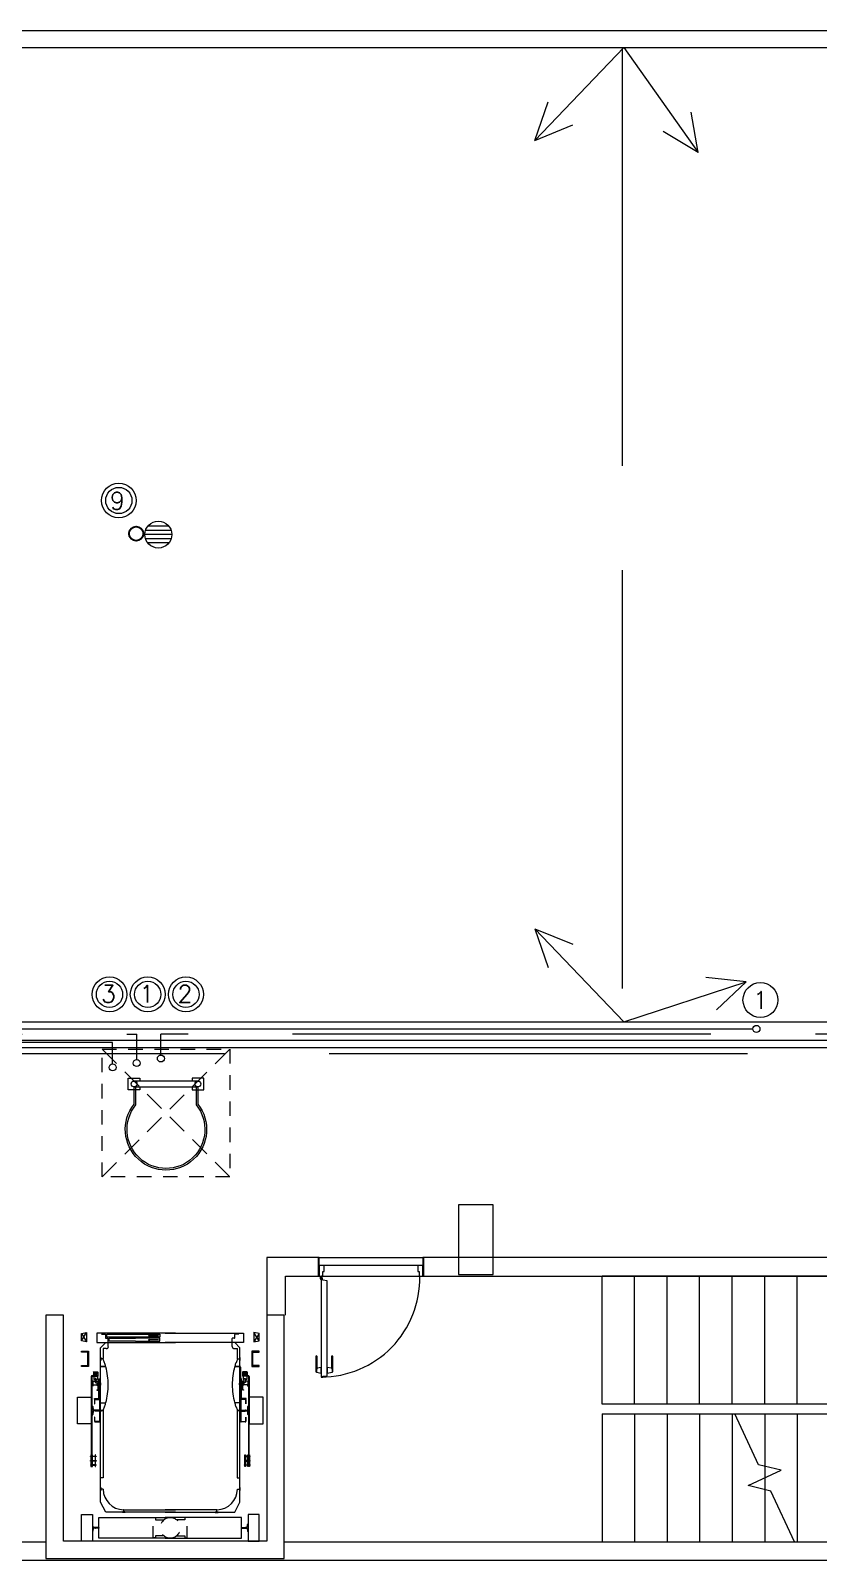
# Model space of a CAD drawing. Header units: millimetres. Extents: x 539 to 842, y -453 to -96.
# Drawn here: x 751.67 to 758.46, y -207.97 to -194.8 of the extents above; entities that cross this region are included whole.
import ezdxf
from ezdxf.enums import TextEntityAlignment as Align

# ---------------------------------------------------------------- set-up
doc = ezdxf.new("R2010")
doc.units = ezdxf.units.MM
doc.header["$LTSCALE"] = 0.1
for name, pattern in [('ACAD_ISO02W100', [15, 12, -3]), ('CENTER', [2.25, 1, -0.1, 0.05, -0.1, 1]), ('CONTINUA', [0]), ('DASHED', [0.7, 0.5, -0.2]), ('HIDDEN', [0.375, 0.25, -0.125]), ('HIDDEN2', [0.1875, 0.125, -0.0625]), ('Overhead', [0.003969, 0.002381, -0.001587])]:
    doc.linetypes.add(name, pattern=pattern)
doc.layers.get('0').update_dxf_attribs({"lineweight": 5})
for name, color, linetype, lineweight in [('00-Agua Caliente', 1, 'Continuous', 20), ('00-Agua Fria', 5, 'ACAD_ISO02W100', 20), ('00-Texto AF', 7, 'Continuous', 18)]:
    doc.layers.add(name, color=color, linetype=linetype, lineweight=lineweight)
doc.layers.add('00-Pluvial', color=40, linetype='Continuous')
doc.layers.add('Textos', color=7, linetype='Continuous')
doc.styles.add('Romans', font='romans.shx')

# ---------------------------------------------------------------- blocks, each defined once
blk = doc.blocks.new('2-SM F')
at = {"color": 8, "lineweight": 18}
for p, q in [((744.734, -194.804), (760.799, -194.804)), ((744.723, -194.948), (760.81, -194.948)), ((745.435, -203.335), (760.097, -203.335)), ((745.591, -203.491), (759.941, -203.491)), ((755.657, -204.909), (755.357, -204.909)), ((755.357, -204.909), (755.357, -205.509)), ((755.657, -205.362), (755.657, -204.909)), ((754.15, -205.362), (753.707, -205.362)), ((753.707, -205.362), (753.707, -205.858)), ((754.15, -205.362), (754.15, -205.524)), ((754.16, -205.362), (754.15, -205.362)), ((754.16, -205.362), (755.05, -205.362)), ((754.16, -205.432), (754.16, -205.362)), ((755.06, -205.362), (755.05, -205.362)), ((755.05, -205.362), (755.05, -205.432)), ((755.357, -205.362), (755.06, -205.362)), ((755.06, -205.524), (755.06, -205.362)), ((759.941, -205.362), (755.357, -205.362)), ((755.657, -205.363), (755.657, -205.362)), ((755.657, -205.364), (755.657, -205.363)), ((755.657, -205.379), (755.657, -205.364)), ((755.657, -205.509), (755.657, -205.379)), ((754.202, -205.432), (754.16, -205.432)), ((754.16, -205.432), (754.16, -205.524)), ((754.19, -205.524), (754.19, -205.483)), ((754.19, -205.483), (754.202, -205.483)), ((754.202, -205.483), (754.202, -205.432)), ((755.008, -205.432), (754.202, -205.432)), ((755.05, -205.432), (755.008, -205.432)), ((755.008, -205.432), (755.008, -205.483)), ((755.008, -205.483), (755.02, -205.483)), ((755.02, -205.483), (755.02, -205.524)), ((755.05, -205.524), (755.05, -205.432)), ((755.357, -205.509), (755.42, -205.509)), ((755.42, -205.509), (755.657, -205.509)), ((753.869, -205.524), (754.15, -205.524)), ((753.869, -205.858), (753.869, -205.524)), ((754.15, -205.524), (754.16, -205.524)), ((754.16, -205.524), (754.19, -205.524)), ((754.178, -205.524), (754.168, -205.536)), ((754.175, -205.533), (754.182, -205.524)), ((754.19, -205.551), (754.177, -205.551)), ((754.177, -205.551), (754.177, -206.392)), ((754.182, -205.524), (754.178, -205.524)), ((754.187, -205.541), (754.179, -205.535)), ((754.182, -205.541), (754.185, -205.544)), ((754.185, -205.544), (754.185, -205.551)), ((754.185, -205.551), (754.188, -205.551)), ((754.188, -205.551), (754.188, -205.544)), ((754.19, -205.524), (755.02, -205.524)), ((754.19, -205.559), (754.19, -205.551)), ((754.228, -205.562), (754.19, -205.559)), ((754.228, -206.382), (754.228, -205.562)), ((755.02, -205.524), (755.05, -205.524)), ((755.05, -205.524), (755.06, -205.524)), ((755.06, -205.524), (755.357, -205.524)), ((755.357, -205.524), (759.941, -205.524)), ((756.594, -206.624), (756.594, -205.524)), ((756.594, -206.624), (756.594, -205.524)), ((759.941, -205.524), (756.594, -205.524)), ((756.874, -206.624), (756.874, -205.524)), ((756.874, -206.624), (756.874, -205.524)), ((756.874, -206.624), (756.874, -205.524)), ((757.154, -206.624), (757.154, -205.524)), ((757.154, -206.624), (757.154, -205.524)), ((757.154, -206.624), (757.154, -205.524)), ((757.434, -206.624), (757.434, -205.524)), ((757.434, -206.624), (757.434, -205.524)), ((757.434, -206.624), (757.434, -205.524)), ((757.714, -206.624), (757.714, -205.524)), ((757.714, -206.624), (757.714, -205.524)), ((757.714, -206.624), (757.714, -205.524)), ((757.994, -206.624), (757.994, -205.524)), ((757.994, -206.624), (757.994, -205.524)), ((757.994, -206.624), (757.994, -205.524)), ((758.274, -206.624), (758.274, -205.524)), ((758.274, -206.624), (758.274, -205.524)), ((758.274, -206.624), (758.274, -205.524)), ((751.957, -205.858), (751.807, -205.858)), ((751.807, -205.858), (751.807, -207.812)), ((751.957, -207.804), (751.957, -205.858)), ((753.857, -205.858), (753.707, -205.858)), ((753.707, -205.858), (753.707, -207.804)), ((753.857, -207.954), (753.857, -205.858)), ((752.112, -206.018), (752.157, -206.009)), ((752.112, -206.08), (752.112, -206.018)), ((752.157, -206.009), (752.157, -206.089)), ((752.286, -206.022), (752.318, -206.022)), ((752.321, -206.056), (752.321, -206.025)), ((753.432, -206.056), (753.432, -206.025)), ((753.468, -206.022), (753.435, -206.022)), ((753.597, -206.009), (753.597, -206.089)), ((753.641, -206.018), (753.597, -206.009)), ((753.641, -206.08), (753.641, -206.018)), ((752.157, -206.089), (752.112, -206.08)), ((752.112, -206.169), (752.174, -206.169)), ((752.112, -206.178), (752.112, -206.169)), ((752.174, -206.169), (752.174, -206.302)), ((752.299, -206.149), (752.299, -206.233)), ((752.322, -206.058), (752.341, -206.058)), ((752.343, -206.129), (752.343, -206.06)), ((753.41, -206.129), (753.41, -206.06)), ((753.431, -206.058), (753.413, -206.058)), ((753.454, -206.149), (753.454, -206.233)), ((753.641, -206.169), (753.579, -206.169)), ((753.579, -206.169), (753.579, -206.302)), ((753.597, -206.089), (753.641, -206.08)), ((753.641, -206.178), (753.641, -206.169)), ((752.166, -206.178), (752.112, -206.178)), ((752.112, -206.302), (752.112, -206.293)), ((752.112, -206.293), (752.166, -206.293)), ((752.174, -206.302), (752.112, -206.302)), ((752.166, -206.293), (752.166, -206.178)), ((752.272, -206.302), (752.318, -206.302)), ((752.272, -206.305), (752.272, -206.611)), ((752.294, -206.302), (752.275, -206.302)), ((752.277, -206.233), (752.277, -206.225)), ((752.277, -206.238), (752.277, -206.246)), ((752.277, -206.238), (752.277, -206.246)), ((752.297, -206.236), (752.279, -206.236)), ((752.296, -206.236), (752.279, -206.236)), ((752.32, -206.302), (752.296, -206.302)), ((753.434, -206.302), (753.457, -206.302)), ((753.481, -206.302), (753.435, -206.302)), ((753.456, -206.236), (753.474, -206.236)), ((753.457, -206.236), (753.474, -206.236)), ((753.459, -206.302), (753.478, -206.302)), ((753.477, -206.233), (753.477, -206.225)), ((753.477, -206.238), (753.477, -206.246)), ((753.477, -206.238), (753.477, -206.246)), ((753.481, -206.305), (753.481, -206.611)), ((753.579, -206.302), (753.641, -206.302)), ((753.588, -206.293), (753.588, -206.178)), ((753.588, -206.178), (753.641, -206.178)), ((753.641, -206.293), (753.588, -206.293)), ((753.641, -206.302), (753.641, -206.293)), ((754.129, -206.215), (754.129, -206.341)), ((754.135, -206.209), (754.135, -206.349)), ((754.141, -206.316), (754.141, -206.215)), ((754.264, -206.215), (754.264, -206.316)), ((754.27, -206.209), (754.27, -206.349)), ((754.276, -206.341), (754.276, -206.215)), ((754.141, -206.316), (754.135, -206.323)), ((754.135, -206.349), (754.177, -206.358)), ((754.177, -206.308), (754.141, -206.316)), ((754.177, -206.358), (754.177, -206.308)), ((754.177, -206.392), (754.19, -206.392)), ((754.19, -206.384), (754.228, -206.382)), ((754.19, -206.392), (754.19, -206.384)), ((754.228, -206.308), (754.228, -206.358)), ((754.264, -206.316), (754.228, -206.308)), ((754.228, -206.358), (754.27, -206.349)), ((754.264, -206.316), (754.27, -206.323)), ((752.198, -207.16), (752.198, -206.573)), ((752.198, -206.573), (752.203, -206.573)), ((752.203, -206.573), (752.203, -207.16)), ((752.203, -206.717), (752.203, -206.643)), ((752.203, -206.643), (752.207, -206.643)), ((752.21, -206.646), (752.213, -206.674)), ((752.213, -206.686), (752.21, -206.714)), ((752.23, -206.677), (752.215, -206.677)), ((752.23, -206.683), (752.215, -206.683)), ((752.225, -206.587), (752.225, -206.622)), ((752.225, -206.622), (752.228, -206.622)), ((752.228, -206.622), (752.228, -206.587)), ((752.266, -206.582), (752.23, -206.582)), ((752.23, -206.585), (752.266, -206.585)), ((752.23, -206.677), (752.232, -206.676)), ((752.23, -206.677), (752.232, -206.676)), ((752.23, -206.683), (752.232, -206.684)), ((752.23, -206.683), (752.232, -206.684)), ((752.262, -206.676), (752.232, -206.676)), ((752.262, -206.684), (752.232, -206.684)), ((752.263, -206.677), (752.262, -206.676)), ((752.263, -206.683), (752.262, -206.684)), ((752.263, -206.677), (752.263, -206.683)), ((752.269, -206.587), (752.269, -206.772)), ((752.271, -206.772), (752.271, -206.587)), ((752.272, -206.613), (752.318, -206.613)), ((752.275, -206.613), (752.294, -206.613)), ((752.277, -206.677), (752.277, -206.669)), ((752.277, -206.683), (752.277, -206.691)), ((752.297, -206.68), (752.279, -206.68)), ((752.296, -206.613), (752.32, -206.613)), ((753.457, -206.613), (753.434, -206.613)), ((753.481, -206.613), (753.435, -206.613)), ((753.456, -206.68), (753.474, -206.68)), ((753.478, -206.613), (753.459, -206.613)), ((753.477, -206.677), (753.477, -206.669)), ((753.477, -206.683), (753.477, -206.691)), ((753.482, -206.772), (753.482, -206.587)), ((753.485, -206.587), (753.485, -206.772)), ((753.487, -206.582), (753.523, -206.582)), ((753.523, -206.585), (753.487, -206.585)), ((753.49, -206.677), (753.491, -206.676)), ((753.49, -206.677), (753.49, -206.683)), ((753.49, -206.683), (753.491, -206.684)), ((753.491, -206.676), (753.521, -206.676)), ((753.491, -206.684), (753.521, -206.684)), ((753.524, -206.677), (753.521, -206.676)), ((753.524, -206.677), (753.521, -206.676)), ((753.524, -206.683), (753.521, -206.684)), ((753.524, -206.683), (753.521, -206.684)), ((753.524, -206.677), (753.538, -206.677)), ((753.524, -206.683), (753.538, -206.683)), ((753.526, -206.622), (753.526, -206.587)), ((753.528, -206.622), (753.526, -206.622)), ((753.528, -206.587), (753.528, -206.622)), ((753.543, -206.646), (753.541, -206.674)), ((753.541, -206.686), (753.543, -206.714)), ((753.551, -206.643), (753.546, -206.643)), ((753.555, -206.573), (753.551, -206.573)), ((753.551, -206.573), (753.551, -207.16)), ((753.551, -206.717), (753.551, -206.643)), ((753.555, -207.16), (753.555, -206.573)), ((756.874, -206.624), (756.594, -206.624)), ((758.834, -206.624), (756.594, -206.624)), ((757.154, -206.624), (756.874, -206.624)), ((757.434, -206.624), (757.154, -206.624)), ((757.714, -206.624), (757.434, -206.624)), ((757.994, -206.624), (757.714, -206.624)), ((758.274, -206.624), (757.994, -206.624)), ((758.554, -206.624), (758.274, -206.624)), ((752.203, -206.717), (752.207, -206.717)), ((752.228, -206.738), (752.225, -206.738)), ((752.225, -206.738), (752.225, -206.772)), ((752.228, -206.772), (752.228, -206.738)), ((752.266, -206.775), (752.23, -206.775)), ((752.23, -206.778), (752.266, -206.778)), ((753.487, -206.775), (753.523, -206.775)), ((753.523, -206.778), (753.487, -206.778)), ((753.526, -206.738), (753.528, -206.738)), ((753.526, -206.772), (753.526, -206.738)), ((753.528, -206.738), (753.528, -206.772)), ((753.551, -206.717), (753.546, -206.717)), ((756.594, -206.709), (756.594, -207.809)), ((756.594, -206.709), (756.874, -206.709)), ((756.874, -206.709), (757.154, -206.709)), ((756.874, -206.709), (756.874, -207.809)), ((757.154, -206.709), (757.434, -206.709)), ((757.154, -206.709), (757.154, -207.809)), ((757.434, -206.709), (757.714, -206.709)), ((757.434, -206.709), (757.434, -207.809)), ((757.714, -206.709), (757.738, -206.709)), ((757.714, -206.709), (757.714, -207.809)), ((757.738, -206.709), (757.994, -206.709)), ((757.738, -206.709), (758.834, -206.709)), ((757.994, -206.709), (758.274, -206.709)), ((757.994, -206.709), (757.994, -207.159)), ((757.994, -206.709), (757.994, -207.159)), ((757.994, -206.709), (757.994, -207.159)), ((758.274, -206.709), (758.554, -206.709)), ((758.274, -206.709), (758.274, -207.809)), ((758.274, -206.709), (758.274, -207.809)), ((758.274, -206.709), (758.274, -207.809)), ((752.189, -207.075), (752.189, -207.071)), ((752.189, -207.071), (752.194, -207.071)), ((752.194, -207.075), (752.189, -207.075)), ((752.198, -207.062), (752.194, -207.062)), ((752.194, -207.062), (752.194, -207.16)), ((752.198, -207.071), (752.203, -207.071)), ((752.203, -207.075), (752.198, -207.075)), ((752.207, -207.062), (752.203, -207.062)), ((752.207, -207.16), (752.207, -207.062)), ((752.207, -207.071), (752.229, -207.071)), ((752.229, -207.075), (752.207, -207.075)), ((752.234, -207.062), (752.229, -207.062)), ((752.229, -207.062), (752.229, -207.16)), ((752.234, -207.16), (752.234, -207.062)), ((752.234, -207.071), (752.238, -207.071)), ((752.238, -207.075), (752.234, -207.075)), ((752.238, -207.071), (752.238, -207.075)), ((753.519, -207.071), (753.515, -207.071)), ((753.515, -207.071), (753.515, -207.075)), ((753.515, -207.075), (753.519, -207.075)), ((753.519, -207.062), (753.524, -207.062)), ((753.519, -207.16), (753.519, -207.062)), ((753.524, -207.062), (753.524, -207.16)), ((753.546, -207.071), (753.524, -207.071)), ((753.524, -207.075), (753.546, -207.075)), ((753.546, -207.16), (753.546, -207.062)), ((753.546, -207.062), (753.551, -207.062)), ((753.555, -207.071), (753.551, -207.071)), ((753.551, -207.075), (753.555, -207.075)), ((753.555, -207.062), (753.559, -207.062)), ((753.559, -207.062), (753.559, -207.16)), ((753.564, -207.071), (753.559, -207.071)), ((753.559, -207.075), (753.564, -207.075)), ((753.564, -207.075), (753.564, -207.071)), ((752.189, -207.115), (752.189, -207.111)), ((752.189, -207.111), (752.194, -207.111)), ((752.194, -207.115), (752.189, -207.115)), ((752.194, -207.147), (752.189, -207.147)), ((752.189, -207.147), (752.189, -207.151)), ((752.189, -207.151), (752.194, -207.151)), ((752.194, -207.16), (752.198, -207.16)), ((752.198, -207.111), (752.203, -207.111)), ((752.203, -207.115), (752.198, -207.115)), ((752.203, -207.147), (752.198, -207.147)), ((752.198, -207.151), (752.203, -207.151)), ((752.203, -207.16), (752.207, -207.16)), ((752.207, -207.111), (752.229, -207.111)), ((752.229, -207.115), (752.207, -207.115)), ((752.229, -207.147), (752.207, -207.147)), ((752.207, -207.151), (752.229, -207.151)), ((752.229, -207.16), (752.234, -207.16)), ((752.234, -207.111), (752.238, -207.111)), ((752.238, -207.115), (752.234, -207.115)), ((752.238, -207.147), (752.234, -207.147)), ((752.234, -207.151), (752.238, -207.151)), ((752.238, -207.111), (752.238, -207.115)), ((752.238, -207.151), (752.238, -207.147)), ((753.519, -207.111), (753.515, -207.111)), ((753.515, -207.111), (753.515, -207.115)), ((753.515, -207.115), (753.519, -207.115)), ((753.515, -207.151), (753.515, -207.147)), ((753.515, -207.147), (753.519, -207.147)), ((753.519, -207.151), (753.515, -207.151)), ((753.524, -207.16), (753.519, -207.16)), ((753.546, -207.111), (753.524, -207.111)), ((753.524, -207.115), (753.546, -207.115)), ((753.524, -207.147), (753.546, -207.147)), ((753.546, -207.151), (753.524, -207.151)), ((753.551, -207.16), (753.546, -207.16)), ((753.555, -207.111), (753.551, -207.111)), ((753.551, -207.115), (753.555, -207.115)), ((753.551, -207.147), (753.555, -207.147)), ((753.555, -207.151), (753.551, -207.151)), ((753.559, -207.16), (753.555, -207.16)), ((753.564, -207.111), (753.559, -207.111)), ((753.559, -207.115), (753.564, -207.115)), ((753.559, -207.147), (753.564, -207.147)), ((753.564, -207.151), (753.559, -207.151)), ((753.564, -207.115), (753.564, -207.111)), ((753.564, -207.147), (753.564, -207.151)), ((757.994, -207.159), (757.994, -207.259)), ((752.277, -207.353), (752.277, -207.345)), ((752.277, -207.358), (752.277, -207.366)), ((752.296, -207.355), (752.279, -207.355)), ((752.279, -207.355), (752.279, -207.355)), ((753.457, -207.355), (753.474, -207.355)), ((753.474, -207.355), (753.474, -207.355)), ((753.477, -207.353), (753.477, -207.345)), ((753.477, -207.358), (753.477, -207.366)), ((757.994, -207.259), (757.994, -207.36)), ((757.994, -207.259), (757.994, -207.36)), ((757.994, -207.259), (757.994, -207.36)), ((757.994, -207.36), (757.994, -207.809)), ((752.466, -207.555), (752.474, -207.555)), ((752.477, -207.553), (752.477, -207.536)), ((752.487, -207.555), (752.479, -207.555)), ((753.266, -207.555), (753.274, -207.555)), ((753.277, -207.553), (753.277, -207.536)), ((753.287, -207.555), (753.279, -207.555)), ((752.206, -207.658), (752.206, -207.72)), ((752.208, -207.658), (752.206, -207.658)), ((752.208, -207.72), (752.206, -207.72)), ((752.214, -207.683), (752.211, -207.66)), ((752.214, -207.695), (752.211, -207.717)), ((752.23, -207.685), (752.216, -207.685)), ((752.23, -207.692), (752.216, -207.692)), ((752.23, -207.685), (752.232, -207.685)), ((752.23, -207.692), (752.232, -207.693)), ((752.262, -207.685), (752.232, -207.685)), ((752.262, -207.693), (752.232, -207.693)), ((752.263, -207.686), (752.262, -207.685)), ((752.263, -207.692), (752.262, -207.693)), ((752.263, -207.686), (752.263, -207.692)), ((753.49, -207.686), (753.491, -207.685)), ((753.49, -207.686), (753.49, -207.692)), ((753.49, -207.692), (753.491, -207.693)), ((753.491, -207.685), (753.521, -207.685)), ((753.491, -207.693), (753.521, -207.693)), ((753.524, -207.685), (753.521, -207.685)), ((753.524, -207.692), (753.521, -207.693)), ((753.524, -207.685), (753.537, -207.685)), ((753.524, -207.692), (753.537, -207.692)), ((753.54, -207.683), (753.542, -207.66)), ((753.54, -207.695), (753.542, -207.717)), ((753.545, -207.658), (753.548, -207.658)), ((753.545, -207.72), (753.548, -207.72)), ((753.548, -207.658), (753.548, -207.72)), ((751.807, -207.813), (747.019, -207.813)), ((751.807, -207.812), (751.807, -207.813)), ((751.807, -207.813), (751.807, -207.814)), ((751.807, -207.814), (751.807, -207.829)), ((751.807, -207.829), (751.807, -207.954)), ((753.707, -207.804), (751.957, -207.804)), ((759.941, -207.813), (753.857, -207.813)), ((760.097, -207.969), (746.863, -207.969)), ((751.807, -207.954), (753.857, -207.954))]:
    blk.add_line(p, q, dxfattribs=at)
at = {"color": 8, "linetype": 'HIDDEN', "lineweight": 18, "ltscale": 7}
for p, q in [((752.29, -203.569, 0.307), (753.39, -204.669)), ((752.29, -204.669), (753.39, -203.569, 0.307))]:
    blk.add_line(p, q, dxfattribs=at)
at = {"color": 8, "linetype": 'Overhead', "lineweight": 18}
for p, q in [((756.874, -206.624), (756.874, -205.524)), ((757.154, -206.624), (757.154, -205.524)), ((757.434, -206.624), (757.434, -205.524)), ((757.714, -206.624), (757.714, -205.524)), ((757.994, -206.624), (757.994, -205.524)), ((758.274, -206.624), (758.274, -205.524)), ((756.594, -206.709), (756.594, -207.809)), ((756.874, -206.709), (756.874, -207.809)), ((757.154, -206.709), (757.154, -207.809)), ((757.434, -206.709), (757.434, -207.809)), ((757.714, -206.709), (757.714, -207.809)), ((757.994, -206.709), (757.994, -207.159)), ((758.274, -206.709), (758.274, -207.809)), ((757.994, -207.159), (757.994, -207.259)), ((757.994, -207.259), (757.994, -207.36)), ((757.994, -207.36), (757.994, -207.809))]:
    blk.add_line(p, q, dxfattribs=at)
at = {"color": 8, "linetype": 'HIDDEN', "lineweight": 18}
for p, q in [((752.112, -206.08), (752.157, -206.009)), ((752.112, -206.018), (752.157, -206.089)), ((753.641, -206.08), (753.597, -206.009)), ((753.641, -206.018), (753.597, -206.089))]:
    blk.add_line(p, q, dxfattribs=at)
at = {"color": 8, "linetype": 'Continuous', "lineweight": 18}
for p, q in [((752.921, -206.013), (752.246, -206.013)), ((752.246, -206.013), (752.246, -206.093)), ((752.33, -206.022), (752.788, -206.022)), ((752.33, -206.049), (752.33, -206.022)), ((752.69, -206.036), (752.698, -206.029)), ((752.777, -206.036), (752.69, -206.036)), ((752.69, -206.036), (752.699, -206.042)), ((752.788, -206.022), (752.788, -206.049)), ((752.832, -206.013), (753.508, -206.013)), ((753.508, -206.013), (753.508, -206.093)), ((752.246, -206.093), (752.921, -206.093)), ((752.277, -206.141), (752.321, -206.093)), ((752.277, -207.467), (752.277, -206.141)), ((752.326, -206.147), (752.302, -206.147)), ((752.321, -206.093), (752.921, -206.093)), ((752.788, -206.049), (752.33, -206.049)), ((752.351, -206.084), (752.351, -206.058)), ((752.351, -206.058), (752.579, -206.058)), ((752.579, -206.084), (752.351, -206.084)), ((752.788, -206.058), (752.579, -206.058)), ((752.579, -206.084), (752.788, -206.084)), ((752.69, -206.072), (752.698, -206.066)), ((752.777, -206.072), (752.69, -206.072)), ((752.69, -206.072), (752.699, -206.079)), ((752.788, -206.084), (752.788, -206.058)), ((753.432, -206.093), (752.832, -206.093)), ((753.508, -206.093), (752.832, -206.093)), ((753.428, -206.147), (753.452, -206.147)), ((753.477, -206.14), (753.432, -206.093)), ((753.477, -207.467), (753.477, -206.14)), ((752.197, -206.388), (752.197, -206.759)), ((752.203, -206.388), (752.203, -206.759)), ((752.208, -206.377), (752.254, -206.377)), ((752.208, -206.383), (752.254, -206.383)), ((752.21, -206.43), (752.21, -206.469)), ((752.212, -206.427), (752.229, -206.427)), ((752.215, -206.349), (752.215, -206.375)), ((752.215, -206.362), (752.216, -206.362)), ((752.216, -206.349), (752.216, -206.375)), ((752.216, -206.374), (752.217, -206.376)), ((752.217, -206.347), (752.252, -206.347)), ((752.217, -206.348), (752.252, -206.348)), ((752.217, -206.376), (752.252, -206.376)), ((752.217, -206.376), (752.252, -206.376)), ((752.219, -206.383), (752.219, -206.412)), ((752.219, -206.412), (752.229, -206.412)), ((752.224, -206.358), (752.228, -206.358)), ((752.224, -206.358), (752.224, -206.366)), ((752.224, -206.366), (752.228, -206.366)), ((752.228, -206.356), (752.228, -206.358)), ((752.228, -206.356), (752.241, -206.356)), ((752.228, -206.366), (752.228, -206.368)), ((752.228, -206.368), (752.241, -206.368)), ((752.229, -206.405), (752.229, -206.439)), ((752.24, -206.405), (752.229, -206.405)), ((752.24, -206.439), (752.24, -206.405)), ((752.24, -206.412), (752.25, -206.412)), ((752.24, -206.427), (752.252, -206.427)), ((752.241, -206.356), (752.241, -206.358)), ((752.241, -206.358), (752.245, -206.358)), ((752.241, -206.366), (752.241, -206.368)), ((752.241, -206.366), (752.245, -206.366)), ((752.245, -206.358), (752.245, -206.366)), ((752.25, -206.383), (752.25, -206.412)), ((752.253, -206.374), (752.252, -206.376)), ((752.253, -206.349), (752.253, -206.375)), ((752.253, -206.362), (752.254, -206.362)), ((752.254, -206.349), (752.254, -206.375)), ((752.254, -206.377), (752.254, -206.383)), ((752.254, -206.429), (752.254, -206.5)), ((752.254, -206.429), (752.263, -206.429)), ((752.263, -206.571), (752.263, -206.406)), ((752.263, -206.406), (752.268, -206.406)), ((752.268, -206.406), (752.268, -206.571)), ((753.49, -206.406), (753.485, -206.406)), ((753.485, -206.406), (753.485, -206.571)), ((753.49, -206.571), (753.49, -206.406)), ((753.499, -206.429), (753.49, -206.429)), ((753.499, -206.349), (753.499, -206.375)), ((753.5, -206.362), (753.499, -206.362)), ((753.545, -206.377), (753.499, -206.377)), ((753.499, -206.377), (753.499, -206.383)), ((753.545, -206.383), (753.499, -206.383)), ((753.499, -206.429), (753.499, -206.5)), ((753.5, -206.349), (753.5, -206.375)), ((753.5, -206.374), (753.502, -206.376)), ((753.536, -206.347), (753.502, -206.347)), ((753.536, -206.348), (753.502, -206.348)), ((753.536, -206.376), (753.502, -206.376)), ((753.536, -206.376), (753.502, -206.376)), ((753.513, -206.427), (753.502, -206.427)), ((753.503, -206.383), (753.503, -206.412)), ((753.513, -206.412), (753.503, -206.412)), ((753.509, -206.358), (753.509, -206.366)), ((753.513, -206.358), (753.509, -206.358)), ((753.513, -206.366), (753.509, -206.366)), ((753.513, -206.356), (753.513, -206.358)), ((753.525, -206.356), (753.513, -206.356)), ((753.513, -206.366), (753.513, -206.368)), ((753.525, -206.368), (753.513, -206.368)), ((753.513, -206.439), (753.513, -206.405)), ((753.513, -206.405), (753.525, -206.405)), ((753.525, -206.356), (753.525, -206.358)), ((753.529, -206.358), (753.525, -206.358)), ((753.525, -206.366), (753.525, -206.368)), ((753.529, -206.366), (753.525, -206.366)), ((753.525, -206.405), (753.525, -206.439)), ((753.535, -206.412), (753.525, -206.412)), ((753.541, -206.427), (753.525, -206.427)), ((753.529, -206.358), (753.529, -206.366)), ((753.535, -206.383), (753.535, -206.412)), ((753.538, -206.374), (753.536, -206.376)), ((753.538, -206.349), (753.538, -206.375)), ((753.539, -206.362), (753.538, -206.362)), ((753.539, -206.349), (753.539, -206.375)), ((753.544, -206.43), (753.544, -206.469)), ((753.551, -206.388), (753.551, -206.759)), ((753.556, -206.388), (753.556, -206.759)), ((752.077, -206.795), (752.077, -206.564)), ((752.077, -206.564), (752.197, -206.564)), ((752.197, -206.564), (752.197, -206.795)), ((752.21, -206.469), (752.211, -206.469)), ((752.211, -206.461), (752.211, -206.469)), ((752.212, -206.458), (752.252, -206.458)), ((752.212, -206.459), (752.252, -206.459)), ((752.229, -206.439), (752.24, -206.439)), ((752.244, -206.459), (752.244, -206.462)), ((752.244, -206.462), (752.251, -206.462)), ((752.245, -206.501), (752.252, -206.501)), ((752.245, -206.501), (752.245, -206.503)), ((752.245, -206.503), (752.252, -206.503)), ((752.251, -206.459), (752.251, -206.463)), ((752.251, -206.463), (752.253, -206.463)), ((752.253, -206.461), (752.253, -206.5)), ((752.254, -206.475), (752.263, -206.475)), ((752.268, -206.443), (752.271, -206.443)), ((752.268, -206.461), (752.271, -206.461)), ((752.271, -206.442), (752.279, -206.442)), ((752.271, -206.461), (752.271, -206.443)), ((752.271, -206.447), (752.279, -206.447)), ((752.271, -206.457), (752.279, -206.457)), ((752.271, -206.462), (752.279, -206.462)), ((752.28, -206.459), (752.28, -206.444)), ((753.482, -206.442), (753.474, -206.442)), ((753.474, -206.459), (753.474, -206.444)), ((753.482, -206.457), (753.474, -206.457)), ((753.482, -206.462), (753.474, -206.462)), ((753.482, -206.447), (753.475, -206.447)), ((753.485, -206.443), (753.483, -206.443)), ((753.483, -206.461), (753.483, -206.443)), ((753.485, -206.461), (753.483, -206.461)), ((753.499, -206.475), (753.49, -206.475)), ((753.5, -206.461), (753.5, -206.5)), ((753.503, -206.463), (753.5, -206.463)), ((753.541, -206.458), (753.502, -206.458)), ((753.541, -206.459), (753.502, -206.459)), ((753.508, -206.501), (753.502, -206.501)), ((753.508, -206.503), (753.502, -206.503)), ((753.503, -206.459), (753.503, -206.463)), ((753.51, -206.462), (753.503, -206.462)), ((753.508, -206.501), (753.508, -206.503)), ((753.51, -206.459), (753.51, -206.462)), ((753.525, -206.439), (753.513, -206.439)), ((753.542, -206.461), (753.542, -206.469)), ((753.544, -206.469), (753.542, -206.469)), ((753.677, -206.564), (753.556, -206.564)), ((753.556, -206.564), (753.556, -206.795)), ((753.677, -206.795), (753.677, -206.564)), ((752.224, -206.577), (752.257, -206.577)), ((752.224, -206.582), (752.224, -206.577)), ((752.258, -206.582), (752.224, -206.582)), ((752.277, -206.68), (752.299, -206.68)), ((752.299, -206.68), (752.299, -207.258)), ((753.477, -206.68), (753.454, -206.68)), ((753.454, -206.68), (753.454, -207.258)), ((753.495, -206.582), (753.529, -206.582)), ((753.529, -206.577), (753.496, -206.577)), ((753.529, -206.582), (753.529, -206.577)), ((752.197, -206.795), (752.077, -206.795)), ((752.197, -206.759), (752.203, -206.759)), ((753.556, -206.759), (753.551, -206.759)), ((753.556, -206.795), (753.677, -206.795)), ((757.941, -207.146), (757.738, -206.709)), ((757.852, -207.325), (758.136, -207.193)), ((758.136, -207.193), (757.941, -207.146)), ((752.299, -207.258), (752.277, -207.258)), ((753.454, -207.258), (753.477, -207.258)), ((758.047, -207.373), (757.852, -207.325)), ((752.321, -207.555), (752.277, -207.467)), ((753.432, -207.555), (753.477, -207.467)), ((758.25, -207.809), (758.047, -207.373)), ((752.112, -207.804), (752.112, -207.573)), ((752.112, -207.573), (752.206, -207.573)), ((752.206, -207.573), (752.206, -207.804)), ((752.263, -207.777), (752.263, -207.601)), ((752.263, -207.601), (752.921, -207.601)), ((752.921, -207.555), (752.321, -207.555)), ((752.477, -207.555), (752.477, -207.533)), ((752.477, -207.533), (752.921, -207.533)), ((753.277, -207.533), (752.832, -207.533)), ((752.832, -207.555), (753.432, -207.555)), ((753.49, -207.601), (752.832, -207.601)), ((753.277, -207.555), (753.277, -207.533)), ((753.49, -207.777), (753.49, -207.601)), ((753.641, -207.573), (753.548, -207.573)), ((753.548, -207.573), (753.548, -207.804)), ((753.641, -207.804), (753.641, -207.573)), ((752.206, -207.804), (752.112, -207.804)), ((752.921, -207.777), (752.263, -207.777)), ((752.832, -207.777), (753.49, -207.777)), ((753.548, -207.804), (753.641, -207.804))]:
    blk.add_line(p, q, dxfattribs=at)
at = {"color": 8, "linetype": 'CENTER', "lineweight": 18}
for p, q in [((752.217, -206.362), (752.252, -206.362)), ((753.536, -206.362), (753.502, -206.362)), ((752.242, -206.452), (752.283, -206.452)), ((753.512, -206.452), (753.47, -206.452))]:
    blk.add_line(p, q, dxfattribs=at)
at = {"color": 8, "linetype": 'DASHED', "lineweight": 18}
for p, q in [((752.244, -206.442), (752.251, -206.442)), ((752.244, -206.442), (752.244, -206.458)), ((752.244, -206.447), (752.251, -206.447)), ((752.244, -206.457), (752.251, -206.457)), ((752.251, -206.441), (752.251, -206.458)), ((752.251, -206.441), (752.254, -206.441)), ((752.253, -206.461), (752.253, -206.461)), ((753.503, -206.441), (753.499, -206.441)), ((753.5, -206.461), (753.5, -206.461)), ((753.503, -206.441), (753.503, -206.458)), ((753.51, -206.442), (753.503, -206.442)), ((753.51, -206.447), (753.503, -206.447)), ((753.51, -206.457), (753.503, -206.457)), ((753.51, -206.442), (753.51, -206.458))]:
    blk.add_line(p, q, dxfattribs=at)
at = {"color": 8, "linetype": 'HIDDEN2', "lineweight": 18, "ltscale": 0.5}
for p, q in [((752.731, -207.776), (752.731, -207.601)), ((752.731, -207.601), (752.75, -207.601)), ((752.75, -207.601), (752.75, -207.621)), ((752.75, -207.621), (752.823, -207.621)), ((753.003, -207.621), (752.93, -207.621)), ((753.022, -207.601), (753.003, -207.601)), ((753.003, -207.601), (753.003, -207.621)), ((753.022, -207.776), (753.022, -207.601)), ((752.75, -207.776), (752.731, -207.776)), ((752.823, -207.757), (752.75, -207.757)), ((752.75, -207.757), (752.75, -207.776)), ((752.93, -207.757), (753.003, -207.757)), ((753.003, -207.757), (753.003, -207.776)), ((753.003, -207.776), (753.022, -207.776))]:
    blk.add_line(p, q, dxfattribs=at)
at = {"color": 8, "linetype": 'HIDDEN', "lineweight": 18, "ltscale": 5}
blk.add_lwpolyline([(752.29, -203.569), (753.39, -203.569), (753.39, -204.669), (752.29, -204.669)], close=True, dxfattribs=at)
at = {"color": 8, "linetype": 'Continuous', "lineweight": 15}
for points in [[(753.115, -203.894), (753.115, -204.044, -2.060023), (752.565, -204.044), (752.565, -203.894)], [(753.1, -203.894), (753.1, -204.05, -2.100947), (752.58, -204.05), (752.58, -203.894)]]:
    blk.add_lwpolyline(points, format="xyb", dxfattribs=at)
at = {"color": 8, "lineweight": 18}
for points in [[(752.615, -203.894), (752.615, -203.919), (752.515, -203.919), (752.515, -203.819), (752.615, -203.819), (752.615, -203.844)], [(753.115, -203.844), (752.565, -203.844)], [(752.565, -203.894), (753.115, -203.894)], [(753.065, -203.894), (753.065, -203.919), (753.165, -203.919), (753.165, -203.819), (753.065, -203.819), (753.065, -203.844)]]:
    blk.add_lwpolyline(points, dxfattribs=at)
for points in [[(752.285, -206.237), (752.28, -206.237, 0.198945), (752.279, -206.238, 0.198878), (752.279, -206.239), (752.279, -206.247, -0.414208), (752.277, -206.248, -0.414219), (752.275, -206.247, 0.000005), (752.275, -206.224, -0.000002), (752.275, -206.224, -0.999999), (752.279, -206.224), (752.279, -206.232, 0.198907), (752.279, -206.233, 0.198919), (752.28, -206.234), (752.285, -206.234)], [(753.469, -206.237), (753.473, -206.237, -0.198945), (753.474, -206.238, -0.198878), (753.475, -206.239), (753.475, -206.247, 0.414208), (753.477, -206.248, 0.414219), (753.478, -206.247, -0.000005), (753.478, -206.224, 0.000002), (753.478, -206.224, 0.999999), (753.475, -206.224), (753.475, -206.232, -0.198907), (753.474, -206.233, -0.198919), (753.473, -206.234), (753.469, -206.234)], [(752.285, -207.357), (752.28, -207.357, 0.198945), (752.279, -207.358, 0.198878), (752.279, -207.359), (752.279, -207.367, -0.414208), (752.277, -207.368, -0.414219), (752.275, -207.367, 0.000005), (752.275, -207.344, -0.000002), (752.275, -207.344, -0.999999), (752.279, -207.344), (752.279, -207.352, 0.198907), (752.279, -207.353, 0.198919), (752.28, -207.354), (752.285, -207.354)], [(753.469, -207.357), (753.473, -207.357, -0.198945), (753.474, -207.358, -0.198878), (753.475, -207.359), (753.475, -207.367, 0.414208), (753.477, -207.368, 0.414219), (753.478, -207.367, -0.000005), (753.478, -207.344, 0.000002), (753.478, -207.344, 0.999999), (753.475, -207.344), (753.475, -207.352, -0.198907), (753.474, -207.353, -0.198919), (753.473, -207.354), (753.469, -207.354)], [(752.479, -207.547), (752.479, -207.552, 0.198945), (752.479, -207.553, 0.198878), (752.48, -207.554), (752.488, -207.554, -0.414208), (752.49, -207.555, -0.414219), (752.488, -207.557, 0.000005), (752.466, -207.557, -0.000002), (752.466, -207.557, -0.999999), (752.466, -207.554), (752.473, -207.554, 0.198907), (752.474, -207.553, 0.198919), (752.475, -207.552), (752.475, -207.547)], [(753.275, -207.547), (753.275, -207.552, -0.198945), (753.274, -207.553, -0.198878), (753.273, -207.554), (753.266, -207.554, 0.414208), (753.264, -207.555, 0.414219), (753.266, -207.557, -0.000005), (753.288, -207.557, 0.000002), (753.288, -207.557, 0.999999), (753.288, -207.554), (753.28, -207.554, -0.198907), (753.279, -207.553, -0.198919), (753.279, -207.552), (753.279, -207.547)]]:
    blk.add_lwpolyline(points, format="xyb", dxfattribs=at)
for centre in [(752.565, -203.869), (753.115, -203.869)]:
    blk.add_circle(centre, 0.025, dxfattribs=at)
for centre, radius, start, end in [((754.174, -205.541), 0.008, 140.0449, 87.8154), ((754.174, -205.541), 0.008, 50.0009, 357.8154), ((754.174, -205.541), 0.851, 270.2086, 1.1106), ((754.185, -205.544), 0.003, 0, 50.0009), ((752.318, -206.025), 0.00267, 360, 90), ((753.435, -206.025), 0.00267, 90, 180), ((752.302, -206.149), 0.00267, 90.0046, 173.713), ((752.322, -206.056), 0.00133, 180, 270), ((752.326, -206.129), 0.0178, 270, 0), ((752.326, -206.129), 0.0178, 270, 0), ((752.341, -206.06), 0.00267, 360, 90), ((753.413, -206.06), 0.00267, 90, 180), ((753.428, -206.129), 0.0178, 180, 270), ((753.428, -206.129), 0.0178, 180, 270), ((753.431, -206.056), 0.00133, 270, 0), ((753.452, -206.149), 0.00267, 6.287, 89.9954), ((752.275, -206.305), 0.00265, 90, 180.3163), ((752.279, -206.233), 0.00267, 180.0002, 270), ((752.279, -206.238), 0.00267, 90.0001, 179.9984), ((752.279, -206.238), 0.00267, 90, 179.9998), ((752.296, -206.233), 0.00267, 270.0046, 353.713), ((752.297, -206.238), 0.00267, 22.3702, 89.999), ((751.763, -206.458), 0.579, 19.144, 22.3702), ((751.763, -206.458), 0.58, 15.9184, 19.144), ((752.318, -206.299), 0.00267, 270, 15.9184), ((752.32, -206.305), 0.00267, 15.4426, 90), ((751.766, -206.458), 0.577, 359.9992, 15.4423), ((753.987, -206.458), 0.577, 164.5577, 180.0008), ((753.434, -206.305), 0.00267, 90, 164.5574), ((753.99, -206.458), 0.58, 160.856, 164.0816), ((753.435, -206.299), 0.00267, 164.0816, 270), ((753.99, -206.458), 0.579, 157.6298, 160.856), ((753.457, -206.233), 0.00267, 186.287, 269.9954), ((753.456, -206.238), 0.00267, 90.001, 157.6298), ((753.474, -206.233), 0.00267, 270, 359.9998), ((753.474, -206.238), 0.00267, 0.0016, 89.9999), ((753.474, -206.238), 0.00267, 0.0002, 90), ((753.478, -206.305), 0.00265, 359.6837, 90), ((754.135, -206.215), 0.006, 0, 180), ((754.27, -206.215), 0.006, 0, 180), ((754.137, -206.341), 0.0077, 182.0498, 257.2547), ((754.269, -206.341), 0.0077, 282.7453, 357.9502), ((751.766, -206.458), 0.577, 344.5593, 359.9992), ((753.987, -206.458), 0.577, 180.0008, 195.4407), ((752.207, -206.646), 0.00282, 4.9483, 89.9945), ((752.215, -206.674), 0.00267, 185.4586, 270.0006), ((752.215, -206.686), 0.00267, 89.9994, 174.5414), ((752.23, -206.587), 0.00533, 90, 180.0001), ((752.23, -206.587), 0.00267, 90.0008, 180), ((752.266, -206.587), 0.00533, 0, 90), ((752.266, -206.587), 0.00267, 359.9994, 90), ((752.275, -206.611), 0.00267, 180, 270.0006), ((752.279, -206.677), 0.00267, 180.0016, 269.9999), ((752.279, -206.683), 0.00267, 90.0001, 179.9984), ((752.297, -206.677), 0.00267, 270.001, 337.6298), ((751.763, -206.458), 0.579, 337.6298, 340.856), ((751.763, -206.458), 0.58, 340.856, 344.0816), ((752.318, -206.616), 0.00267, 344.0816, 90), ((752.32, -206.611), 0.00267, 270, 344.5593), ((753.434, -206.611), 0.00267, 195.4407, 270), ((753.435, -206.616), 0.00267, 90, 195.9184), ((753.99, -206.458), 0.58, 195.9184, 199.144), ((753.99, -206.458), 0.579, 199.144, 202.3702), ((753.456, -206.677), 0.00267, 202.3702, 269.999), ((753.474, -206.677), 0.00267, 270.0001, 359.9984), ((753.474, -206.683), 0.00267, 0.0016, 89.9999), ((753.478, -206.611), 0.00267, 269.9994, 0), ((753.487, -206.587), 0.00533, 90, 180), ((753.487, -206.587), 0.00267, 90, 180.0006), ((753.523, -206.587), 0.00533, 359.9999, 90), ((753.523, -206.587), 0.00267, 0, 89.9992), ((753.538, -206.674), 0.00267, 269.9994, 354.5414), ((753.538, -206.686), 0.00267, 5.4586, 90.0006), ((753.546, -206.646), 0.00282, 90.0055, 175.0517), ((752.207, -206.714), 0.00282, 270.0055, 355.0517), ((752.23, -206.772), 0.00533, 180, 269.9999), ((752.23, -206.772), 0.00267, 179.9992, 270), ((752.266, -206.772), 0.00533, 270, 360), ((752.266, -206.772), 0.00267, 270.0001, 360), ((753.487, -206.772), 0.00533, 180, 270), ((753.487, -206.772), 0.00267, 180, 269.9999), ((753.523, -206.772), 0.00533, 270.0001, 360), ((753.523, -206.772), 0.00267, 270, 0.0008), ((753.546, -206.714), 0.00282, 184.9483, 269.9945), ((752.279, -207.353), 0.00267, 180, 269.9998), ((752.279, -207.358), 0.00267, 90.0002, 180), ((752.296, -207.358), 0.00267, 0.847, 90), ((752.477, -207.355), 0.178, 180.847, 269.1535), ((753.277, -207.355), 0.178, 270.8465, 359.153), ((753.457, -207.358), 0.00267, 90, 179.153), ((753.474, -207.353), 0.00267, 270.0002, 0), ((753.474, -207.358), 0.00267, 0, 89.9998), ((752.474, -207.536), 0.0026, 0, 90.6829), ((752.474, -207.553), 0.00267, 270, 360), ((752.479, -207.553), 0.00267, 180, 270), ((753.274, -207.553), 0.00267, 270, 360), ((753.279, -207.536), 0.0026, 89.3171, 180), ((753.279, -207.553), 0.00267, 180, 270), ((752.208, -207.661), 0.00282, 4.9483, 89.9945), ((752.208, -207.717), 0.00282, 270.0055, 355.0517), ((752.216, -207.683), 0.00282, 184.9482, 269.9945), ((752.216, -207.695), 0.00282, 90.0055, 175.0518), ((753.537, -207.683), 0.00282, 270.0055, 355.0518), ((753.537, -207.695), 0.00282, 4.9482, 89.9945), ((753.545, -207.661), 0.00282, 90.0055, 175.0517), ((753.545, -207.717), 0.00282, 184.9483, 269.9945)]:
    blk.add_arc(centre, radius, start, end, dxfattribs=at)
at = {"color": 8, "linetype": 'Continuous', "lineweight": 18}
for centre, radius, start, end in [((752.208, -206.388), 0.0113, 90, 180), ((752.208, -206.388), 0.00564, 90, 180), ((752.212, -206.43), 0.00267, 90, 180), ((752.217, -206.349), 0.0024, 90, 180), ((752.217, -206.375), 0.0024, 180, 270), ((752.217, -206.349), 0.00133, 90, 180), ((752.217, -206.375), 0.00133, 180, 270), ((752.252, -206.349), 0.0024, 360, 90), ((752.252, -206.349), 0.00133, 360, 90), ((752.252, -206.375), 0.00133, 270, 360), ((752.252, -206.375), 0.0024, 270, 360), ((752.252, -206.43), 0.00267, 360, 90), ((753.502, -206.349), 0.0024, 90, 180), ((753.502, -206.375), 0.0024, 180, 270), ((753.502, -206.43), 0.00267, 90, 180), ((753.502, -206.349), 0.00133, 90, 180), ((753.502, -206.375), 0.00133, 180, 270), ((753.536, -206.349), 0.0024, 0, 90), ((753.536, -206.349), 0.00133, 0, 90), ((753.536, -206.375), 0.0024, 270, 0), ((753.536, -206.375), 0.00133, 270, 0), ((753.541, -206.43), 0.00267, 0, 90), ((753.545, -206.388), 0.0113, 0, 90), ((753.545, -206.388), 0.00564, 0, 90), ((752.212, -206.461), 0.00267, 90, 180), ((752.212, -206.461), 0.00133, 90, 180), ((752.252, -206.461), 0.00267, 360, 90), ((752.252, -206.461), 0.00133, 360, 90), ((752.252, -206.5), 0.00133, 270, 360), ((752.252, -206.5), 0.00267, 270, 360), ((752.275, -206.444), 0.00444, 154.6142, 214.8398), ((752.293, -206.452), 0.0219, 164.422, 192.6632), ((752.275, -206.459), 0.00444, 151.8617, 211.8973), ((752.275, -206.444), 0.00444, 325.1602, 25.3857), ((752.258, -206.452), 0.0219, 347.3368, 15.5781), ((752.275, -206.459), 0.00444, 328.1027, 28.1383), ((753.478, -206.444), 0.00444, 154.6143, 214.8398), ((753.496, -206.452), 0.0219, 164.4219, 192.6632), ((753.478, -206.459), 0.00444, 151.8617, 211.8973), ((753.478, -206.444), 0.00444, 325.1602, 25.3858), ((753.461, -206.452), 0.0219, 347.3368, 15.578), ((753.478, -206.459), 0.00444, 328.1027, 28.1383), ((753.502, -206.461), 0.00267, 90, 180), ((753.502, -206.5), 0.00267, 180, 270), ((753.502, -206.461), 0.00133, 90, 180), ((753.502, -206.5), 0.00133, 180, 270), ((753.541, -206.461), 0.00267, 0, 90), ((753.541, -206.461), 0.00133, 0, 90), ((752.257, -206.571), 0.00564, 270.0004, 0.0004), ((752.258, -206.571), 0.0107, 270, 0), ((753.495, -206.571), 0.0107, 180, 270), ((753.496, -206.571), 0.00564, 179.9996, 269.9996)]:
    blk.add_arc(centre, radius, start, end, dxfattribs=at)
at = {"color": 8, "linetype": 'HIDDEN2', "lineweight": 18, "ltscale": 0.5}
for start, end in [(90, 270), (270, 90)]:
    blk.add_arc((752.877, -207.689), 0.0874, start, end, dxfattribs=at)

msp = doc.modelspace()

# ---------------------------------------------------------------- linework, layer by layer
at = {"layer": '00-Agua Caliente', "linetype": 'ACAD_ISO02W100', "ltscale": 3}
msp.add_lwpolyline([(762.286, -201.595), (762.345, -201.595), (762.345, -203.609), (745.799, -203.609)], dxfattribs=at)
at = {"layer": '00-Agua Caliente', "linetype": 'CONTINUA'}
msp.add_lwpolyline([(762.302, -203.558), (748.236, -203.558), (748.236, -203.827)], dxfattribs=at)
at = {"layer": '00-Agua Fria', "ltscale": 3}
for points in [[(743.477, -201.595), (743.502, -201.595), (743.502, -203.44), (752.588, -203.44)], [(762.055, -201.595), (762.03, -201.595), (762.03, -203.44), (752.796, -203.44)], [(752.38, -203.697), (752.38, -203.513), (749.281, -203.513)], [(752.588, -203.659), (752.588, -203.44)], [(752.796, -203.62), (752.796, -203.44)]]:
    msp.add_lwpolyline(points, dxfattribs=at)
at = {"layer": '00-Agua Fria', "linetype": 'Continuous'}
msp.add_lwpolyline([(743.404, -203.265), (743.404, -203.395), (757.893, -203.395)], dxfattribs=at)
at = {"layer": '00-Agua Fria', "linetype": 'CONTINUA', "lineweight": 20}
for centre, radius in [((752.354, -203.098), 0.15), ((752.354, -203.098), 0.113), ((752.683, -203.098), 0.15), ((752.683, -203.098), 0.113), ((753.012, -203.098), 0.15), ((753.012, -203.098), 0.113), ((757.957, -203.147), 0.15), ((757.923, -203.395), 0.03), ((752.588, -203.689), 0.03), ((752.796, -203.65), 0.03), ((752.38, -203.727), 0.03)]:
    msp.add_circle(centre, radius, dxfattribs=at)
at = {"layer": '00-Pluvial', "lineweight": 20}
for p, q in [((756.782, -194.948), (756.016, -195.749)), ((756.782, -194.948), (757.422, -195.852)), ((756.016, -195.749), (756.129, -195.416)), ((757.422, -195.852), (757.36, -195.506)), ((756.016, -195.749), (756.341, -195.616)), ((757.422, -195.852), (757.12, -195.673)), ((756.782, -203.335), (756.016, -202.534)), ((756.016, -202.534), (756.129, -202.866)), ((756.016, -202.534), (756.341, -202.667)), ((756.782, -203.335), (757.835, -202.99)), ((757.835, -202.99), (757.486, -202.954)), ((757.835, -202.99), (757.579, -203.23))]:
    msp.add_line(p, q, dxfattribs=at)
at = {"layer": '00-Pluvial', "linetype": 'ACAD_ISO02W100', "lineweight": 20, "ltscale": 3}
msp.add_line((756.766, -194.948), (756.766, -203.335), dxfattribs=at)
at = {"layer": '00-Pluvial', "lineweight": 13}
for p, q in [((752.89, -199.141), (752.658, -199.141)), ((752.884, -199.105), (752.664, -199.105)), ((752.884, -199.177), (752.664, -199.177)), ((752.865, -199.069), (752.683, -199.069)), ((752.865, -199.213), (752.683, -199.213))]:
    msp.add_line(p, q, dxfattribs=at)
at = {"layer": '00-Pluvial', "lineweight": 40}
msp.add_lwpolyline([(752.643, -199.141), (752.658, -199.141)], dxfattribs=at)
at = {"layer": '00-Pluvial', "lineweight": 20}
for centre, radius in [((752.434, -198.848), 0.15), ((752.434, -198.848), 0.113), ((752.774, -199.141), 0.116)]:
    msp.add_circle(centre, radius, dxfattribs=at)
at = {"layer": '00-Pluvial', "lineweight": 30}
msp.add_circle((752.583, -199.133), 0.0612, dxfattribs=at)

# ---------------------------------------------------------------- block references
at = {"color": 2, "linetype": 'CONTINUA', "lineweight": 13}
msp.add_blockref('2-SM F', (0, 0), dxfattribs=at)

# ---------------------------------------------------------------- texts
at = {"layer": '00-Texto AF', "style": 'Romans'}
for s, p in [('3', (752.281, -203.169)), ('1', (752.61, -203.169)), ('2', (752.939, -203.169))]:
    msp.add_text(s, height=0.15, rotation=360, dxfattribs=at).set_placement(p)
msp.add_text('1', height=0.15, rotation=360, dxfattribs=at).set_placement((757.957, -203.147), align=Align.MIDDLE_CENTER)
at = {"layer": 'Textos', "style": 'Romans'}
msp.add_text('9', height=0.15, rotation=360, dxfattribs=at).set_placement((752.357, -198.926))

doc.saveas('drawing.dxf')
